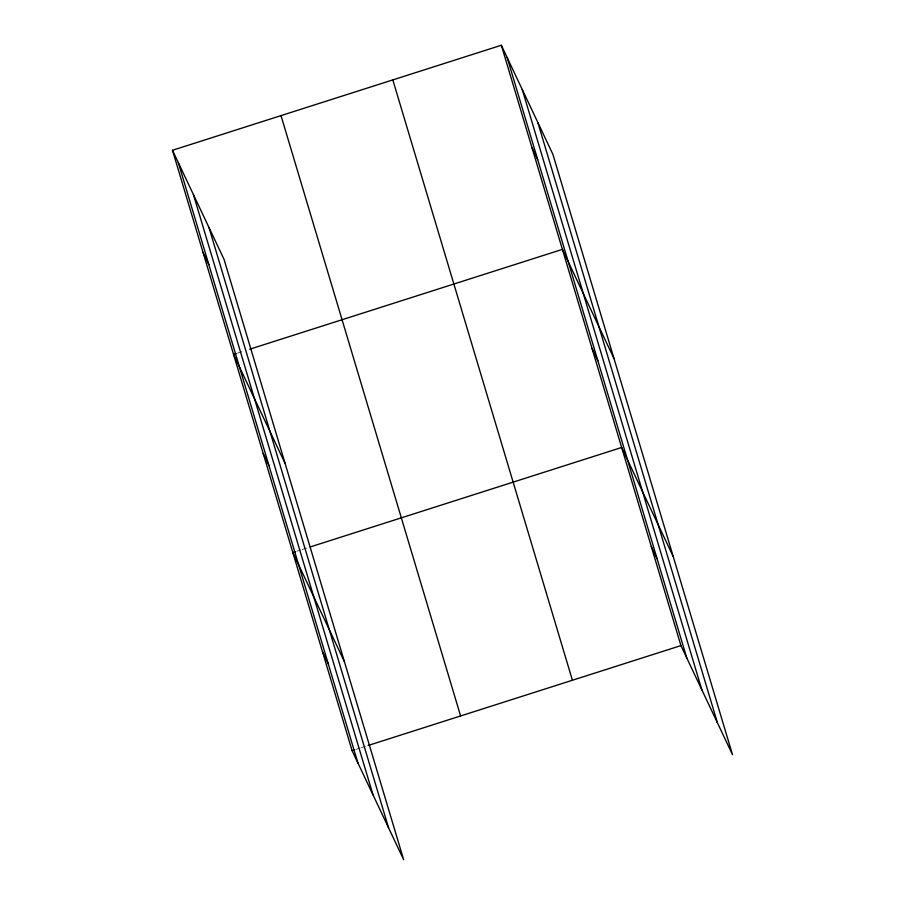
<?xml version="1.0" encoding="UTF-8"?>
<svg xmlns="http://www.w3.org/2000/svg" width="905" height="905" viewBox="0 0 905 905"><rect width="100%" height="100%" fill="white"/><g stroke="black" fill="none" stroke-linecap="round" stroke-linejoin="round"><path stroke-width="0.68" stroke-dasharray="4.53 3.39" d="M237.563 353.108L244.26 350.97M296.829 551.224L300.856 549.935M302.191 549.505L308.888 547.367M356.095 749.34L360.122 748.05M361.457 747.621L365.473 746.342"/><path stroke-width="1.36" d="M172.482 150.275L224.067 259.407L403.664 859.75L352.079 750.618L172.482 150.275L501.336 45.25L552.921 154.382L732.518 754.725L680.933 645.593L501.336 45.25M236.228 353.538L233.547 354.387L285.132 463.518M249.622 349.251L562.401 249.373L613.986 358.504M295.494 551.654L292.813 552.503L344.398 661.634M310.234 546.937L621.667 447.477L673.252 556.609M352.079 750.618L354.76 749.759M368.154 745.482L680.933 645.593M531.869 147.311L537.694 159.631M592.028 348.425L597.854 360.744M651.295 546.541L657.12 558.86M203.014 252.337L208.84 264.656M263.185 453.45L269 465.77M322.452 651.566L328.266 663.885M537.819 122.435L717.416 722.778M522.264 89.516L701.861 689.87M507.162 57.569L686.759 657.912M392.815 79.912L572.413 680.255M281.003 115.614L460.6 715.957M208.965 227.46L388.562 827.804M193.41 194.541L373.007 794.884M178.308 162.595L357.905 762.938"/></g></svg>
